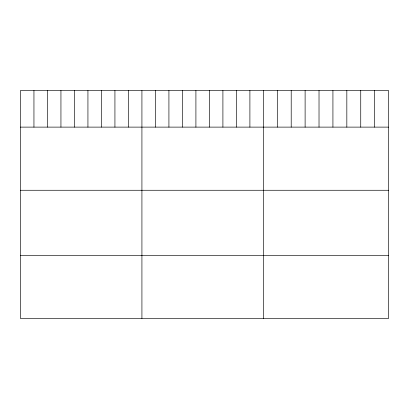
<?xml version="1.0" encoding="UTF-8"?>
<svg xmlns="http://www.w3.org/2000/svg" width="409" height="409" viewBox="0 0 409 409"><rect width="100%" height="100%" fill="white"/><g stroke="black" fill="none" stroke-linecap="round" stroke-linejoin="round"><path stroke-width="0.61" d="M388.55 127.117L388.55 318.478L20.45 318.478L20.45 90.522L388.55 90.522L388.55 127.117L20.45 127.117M20.45 190.267L388.55 190.267M20.45 255.328L388.55 255.328M374.644 90.522L374.644 127.117M360.738 90.522L360.738 127.117M346.832 90.522L346.832 127.117M332.926 90.522L332.926 127.117M319.02 90.522L319.02 127.117M305.114 90.522L305.114 127.117M291.208 90.522L291.208 127.117M277.302 90.522L277.302 127.117M263.396 90.522L263.396 318.478M249.899 90.522L249.899 127.117M236.402 90.522L236.402 127.117M222.905 90.522L222.905 127.117M209.408 90.522L209.408 127.117M195.911 90.522L195.911 127.117M182.414 90.522L182.414 127.117M168.917 90.522L168.917 127.117M155.42 90.522L155.42 127.117M141.923 90.522L141.923 318.478M128.426 90.522L128.426 127.117M114.929 90.522L114.929 127.117M101.432 90.522L101.432 127.117M87.935 90.522L87.935 127.117M74.438 90.522L74.438 127.117M60.941 90.522L60.941 127.117M47.444 90.522L47.444 127.117M33.947 90.522L33.947 127.117"/></g></svg>
